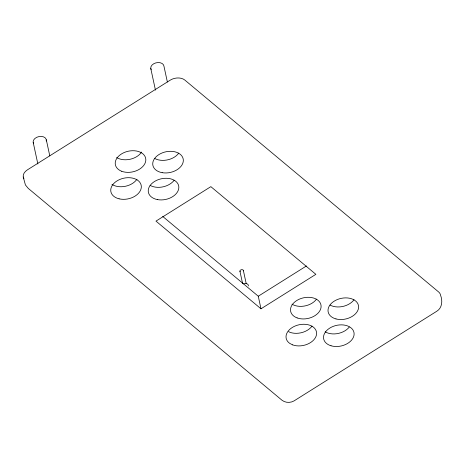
<?xml version="1.0" encoding="UTF-8"?>
<svg xmlns="http://www.w3.org/2000/svg" width="465" height="465" viewBox="0 0 465 465"><rect width="100%" height="100%" fill="white"/><g stroke="black" fill="none" stroke-linecap="round" stroke-linejoin="round"><path stroke-width="0.7" d="M260.993 308.801L155.973 221.119L210.848 186.651L315.869 274.333L260.993 308.801L258.273 296.217L306.441 265.963M288.608 331.621L289.922 332.301A15.49 10.561 -12.2 0 0 312.038 326.093M162.698 216.423L258.273 296.217M243.381 270.543L246.2 283.586M239.923 271.205L242.596 283.557M167.377 82.038L163.901 65.96A6.69 4.563 -12.2 0 0 155.752 62.915A6.69 4.563 -12.2 0 0 151.183 69.593M150.77 68.471L155.455 90.14M46.314 139.814L49.79 155.891M33.178 142.325L37.863 163.994M23.25 176.991L25.418 184.954L28.249 188.383L282.028 400.266C285.446 402.905 290.323 403.045 294.019 400.917L436.804 311.236C442.279 307.894 442.709 300.692 440.558 295.229A10.561 7.202 -12.2 0 0 438.588 291.933L184.808 80.05A10.561 7.202 -12.2 0 0 170.219 80.16L27.429 169.841A10.561 7.202 -12.2 0 0 23.901 178.769M178.752 153.136A15.49 10.561 -12.2 0 1 154.769 158.495M141.569 152.072A15.49 10.561 -12.2 0 1 116.628 157.525M136.948 179.234A15.49 10.561 -12.2 0 1 111.943 184.373M174.125 180.298A15.49 10.561 -12.2 0 1 150.073 185.349M240.254 271.752A1.761 1.203 -12.2 0 1 241.236 269.741A1.761 1.203 -12.2 0 1 243.375 270.863M243.648 283.853A3.522 2.401 -12.2 0 1 248.357 285.946M316.531 299.123A15.49 10.561 -12.2 0 1 291.979 304.156M354.022 299.739A15.49 10.561 -12.2 0 1 330.028 305.063M349.267 327.058A15.49 10.561 -12.2 0 1 325.163 331.818M33.59 143.453A6.69 4.563 -12.2 0 1 39.008 136.565A6.69 4.563 -12.2 0 1 46.279 141.023M292.642 344.885L289.678 343.35A15.49 10.561 -12.2 0 1 297.228 325.25A15.49 10.561 -12.2 0 1 316.403 335.149A15.49 10.561 -12.2 0 1 292.642 344.885M331.022 345.768A15.49 10.561 -12.2 0 0 354.121 334.068A15.49 10.561 -12.2 0 0 331.312 327.215A15.49 10.561 -12.2 0 0 331.022 345.768M335.974 318.926A15.49 10.561 -12.2 0 0 358.608 306.731A15.49 10.561 -12.2 0 0 335.346 300.483A15.49 10.561 -12.2 0 0 335.974 318.926M297.135 317.915A15.49 10.561 -12.2 0 0 321.059 307.237A15.49 10.561 -12.2 0 0 299.222 299.216A15.49 10.561 -12.2 0 0 297.135 317.915M157.408 199.59A15.49 10.561 -12.2 0 0 178.746 186.192A15.49 10.561 -12.2 0 0 154.461 181.524A15.49 10.561 -12.2 0 0 157.408 199.59M119.092 198.822A15.49 10.561 -12.2 0 0 141.314 186.215A15.49 10.561 -12.2 0 0 117.697 180.49A15.49 10.561 -12.2 0 0 119.092 198.822M121.766 171.3A15.49 10.561 -12.2 0 0 145.772 160.733A15.49 10.561 -12.2 0 0 124.039 152.59A15.49 10.561 -12.2 0 0 121.766 171.3M162.163 172.672A15.49 10.561 -12.2 0 0 183.204 159.024A15.49 10.561 -12.2 0 0 158.722 154.7A15.49 10.561 -12.2 0 0 162.163 172.672"/></g></svg>
